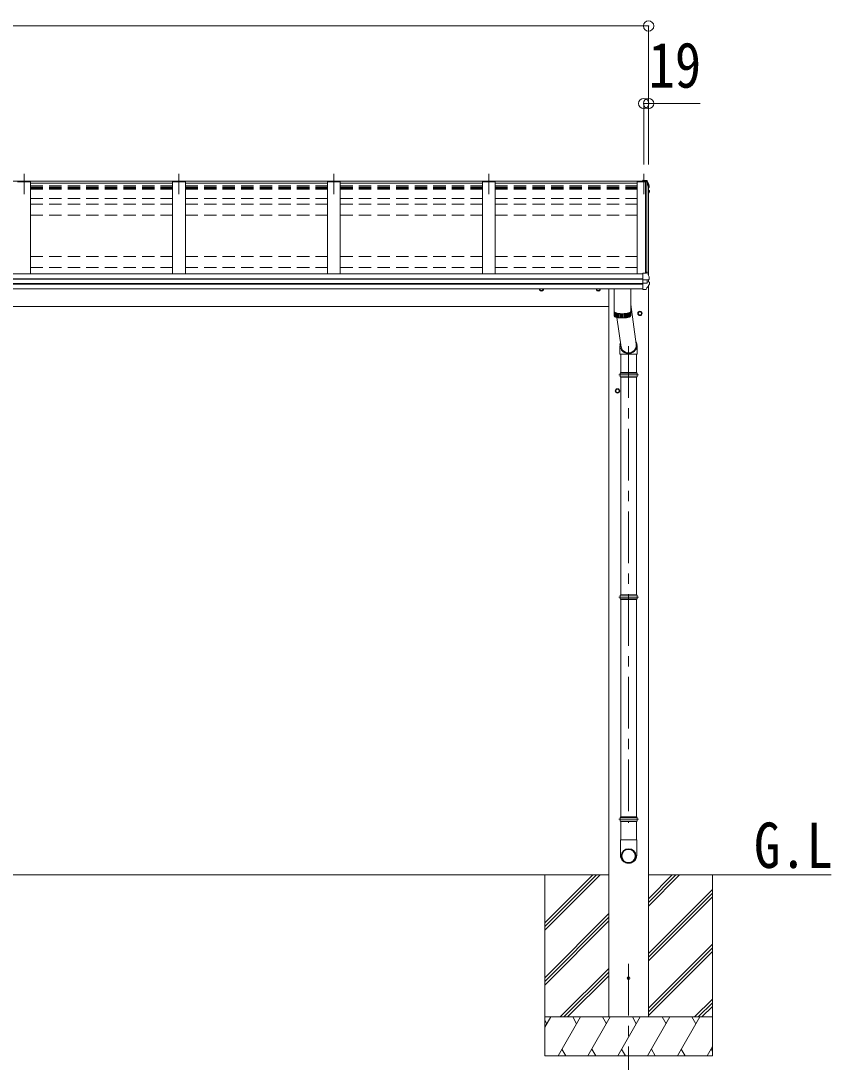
# Model space of a CAD drawing. Units: millimetres at full size, sheet at 1:40; details may follow other scales. Extents: x -11243 to 11243, y -7760 to 7760.
# Drawn here: x -4664 to -1525, y -5160 to -1130 of the extents above; entities that cross this region are included whole.
import ezdxf
from ezdxf.enums import TextEntityAlignment as Align

# ---------------------------------------------------------------- set-up
doc = ezdxf.new("R2010")
doc.units = ezdxf.units.MM
doc.header["$LTSCALE"] = 40
doc.header["$PDMODE"] = 32
doc.header["$PDSIZE"] = 40
doc.linetypes.add('CHAIN1', pattern=[8, 5, -1, 1, -1])
doc.linetypes.add('DASHED1', pattern=[1.8, 1.2, -0.6])
for name, color, linetype, lineweight in [('0-0_0', 7, 'Continuous', 9), ('0-1_本体', 5, 'CHAIN1', 9), ('0-3_ELV2', 4, 'Continuous', 9), ('0-6_OTH_LINE', 6, 'Continuous', 9), ('0-7_SHAPE', 4, 'Continuous', 9), ('0-9_OUTLINE', 7, 'Continuous', 9)]:
    doc.layers.add(name, color=color, linetype=linetype, lineweight=lineweight)
doc.styles.add('ＭＳ ゴシック', font='')
doc.styles.get('ＭＳ ゴシック').set_extended_font_data('MS Gothic')

msp = doc.modelspace()

# ---------------------------------------------------------------- linework, layer by layer
at = {"layer": '0-0_0'}
for p, q in [((-2387.04, -4435.17), (-7516.04, -4435.17)), ((-2635.04, -4435.17), (-2635.04, -5135.17)), ((-2635.04, -4621.15), (-2449.06, -4435.17)), ((-2635.04, -4635.3), (-2434.92, -4435.17)), ((-2635.04, -4649.44), (-2420.78, -4435.17)), ((-2635.04, -4437.31), (-2632.91, -4435.17)), ((-1525.42, -4435.17), (-2233.04, -4435.17)), ((-2233.04, -4555.81), (-2112.41, -4435.17)), ((-2233.04, -4541.66), (-2126.55, -4435.17)), ((-2233.04, -4527.52), (-2140.69, -4435.17)), ((-1985.04, -4435.17), (-1985.04, -5135.17)), ((-2233.04, -4739.65), (-1985.04, -4491.65)), ((-2233.04, -4753.79), (-1985.04, -4505.8)), ((-2233.04, -4767.94), (-1985.04, -4519.94)), ((-2635.04, -4833.28), (-2387.04, -4585.29)), ((-2635.04, -4847.43), (-2387.04, -4599.43)), ((-2635.04, -4861.57), (-2387.04, -4613.57)), ((-2233.04, -4951.78), (-1985.04, -4703.79)), ((-2233.04, -4965.93), (-1985.04, -4717.93)), ((-2233.04, -4980.07), (-1985.04, -4732.07)), ((-2574.8, -4985.17), (-2387.04, -4797.42)), ((-2560.66, -4985.17), (-2387.04, -4811.56)), ((-2546.52, -4985.17), (-2387.04, -4825.7)), ((-2054.3, -4985.17), (-1985.04, -4915.92)), ((-2040.16, -4985.17), (-1985.04, -4930.06)), ((-2026.02, -4985.17), (-1985.04, -4944.2)), ((-1985.04, -4985.17), (-2635.04, -4985.17)), ((-2635.04, -5025.27), (-2611.89, -4985.17)), ((-2626.89, -5011.16), (-2635.04, -4997.04)), ((-2583.03, -5135.17), (-2496.42, -4985.17)), ((-2511.42, -5011.16), (-2526.43, -4985.17)), ((-2467.56, -5135.17), (-2380.95, -4985.17)), ((-2395.95, -5011.16), (-2410.95, -4985.17)), ((-2352.09, -5135.17), (-2265.48, -4985.17)), ((-2280.48, -5011.16), (-2295.48, -4985.17)), ((-2236.62, -5135.17), (-2150.01, -4985.17)), ((-2165.01, -5011.16), (-2180.01, -4985.17)), ((-2121.14, -5135.17), (-2034.54, -4985.17)), ((-2064.54, -4985.17), (-2049.54, -5011.16)), ((-2568.03, -5109.2), (-2553.03, -5135.17)), ((-2452.56, -5109.19), (-2437.56, -5135.17)), ((-2337.09, -5109.19), (-2322.09, -5135.17)), ((-2221.62, -5109.2), (-2206.62, -5135.17)), ((-2106.15, -5109.2), (-2091.15, -5135.17)), ((-2005.67, -5135.17), (-1985.04, -5099.44)), ((-1990.68, -5109.2), (-1985.04, -5118.95)), ((-2635.04, -5135.17), (-1985.04, -5135.17))]:
    msp.add_line(p, q, dxfattribs=at)
at = {"layer": '0-0_0', "linetype": 'DASHED1'}
msp.add_line((-2233.04, -4985.17), (-2387.04, -4985.17), dxfattribs=at)
at = {"layer": '0-1_本体'}
for p, q in [((-4651.54, -1722.19), (-4651.54, -1801.45)), ((-4051.54, -1722.19), (-4051.54, -1801.45)), ((-3451.54, -1721.8), (-3451.54, -1801.05)), ((-2851.54, -1721.8), (-2851.54, -1801.05)), ((-2251.54, -1721.8), (-2251.54, -1801.05)), ((-2310.04, -2389.27), (-2310.04, -4233.89)), ((-2310.04, -4779.23), (-2310.04, -5200.31))]:
    msp.add_line(p, q, dxfattribs=at)
at = {"layer": '0-3_ELV2'}
for p, q in [((-4626.54, -1753.35), (-4676.54, -1753.35)), ((-4626.54, -1753.35), (-4626.54, -2109.61)), ((-4626.54, -1758.75), (-4076.54, -1758.75)), ((-4026.54, -1753.35), (-4076.54, -1753.35)), ((-4076.54, -1753.35), (-4076.54, -2109.61)), ((-4026.54, -1753.35), (-4026.54, -2109.61)), ((-4026.54, -1758.75), (-3476.54, -1758.75)), ((-3426.54, -1753.35), (-3476.54, -1753.35)), ((-3476.54, -1753.35), (-3476.54, -2109.61)), ((-3426.54, -1753.35), (-3426.54, -2109.61)), ((-3426.54, -1758.75), (-2876.54, -1758.75)), ((-2826.54, -1753.35), (-2876.54, -1753.35)), ((-2876.54, -1753.35), (-2876.54, -2109.61)), ((-2826.54, -1753.35), (-2826.54, -2109.61)), ((-2826.54, -1758.75), (-2276.54, -1758.75)), ((-2239.66, -1753.35), (-2276.54, -1753.35)), ((-2276.54, -1753.35), (-2276.54, -2109.61)), ((-2254.54, -1747.21), (-2240.38, -1747.99)), ((-2254.54, -1750.07), (-2254.54, -1747.22)), ((-2251.54, -1750.07), (-2254.54, -1750.07)), ((-2251.54, -1750.07), (-2251.54, -1753.3)), ((-2251.54, -1753.35), (-2251.54, -1750.08)), ((-2251.54, -1752.32), (-2240.71, -1752.92)), ((-2240.71, -1753.3), (-2251.54, -1753.3)), ((-2245.24, -2107.04), (-2245.24, -1753.35)), ((-2240.71, -1752.92), (-2240.34, -1750.44)), ((-2240.71, -1752.92), (-2240.71, -1753.35)), ((-2240.56, -1753.13), (-2240.34, -1751.65)), ((-2239.37, -1753.2), (-2240.56, -1753.13)), ((-2232.54, -1771.91), (-2239.66, -1753.35)), ((-2239.54, -1753.67), (-2239.54, -2101.67)), ((-2232.54, -1771.91), (-2232.54, -2116.19)), ((-2232.54, -1772.94), (-2231.97, -1772.83)), ((-2232.54, -1773.29), (-2231.97, -1773.18)), ((-2230.07, -1769.24), (-2230.07, -1773.26)), ((-2231.12, -1774.54), (-2232.54, -1774.81)), ((-2232.54, -1786.59), (-2231.4, -1786.74)), ((-2232.54, -1790.61), (-2230.72, -1790.96)), ((-2231.69, -1792.3), (-2232.54, -1792.13)), ((-2229.71, -1787.86), (-2229.7, -1787.92)), ((-2229.67, -1788.19), (-2229.67, -1792.24)), ((-7648.54, -2109.61), (-2254.54, -2109.61)), ((-7648.54, -2129.14), (-2254.54, -2129.14)), ((-7648.54, -2130.04), (-2254.54, -2130.04)), ((-2254.54, -2170.06), (-2254.54, -2106.58)), ((-2254.54, -2131.9), (-2239.75, -2131.99)), ((-2238.09, -2131.9), (-2231.72, -2131.11)), ((-2237.54, -2131.83), (-2237.54, -2145.63)), ((-2232.54, -2131.21), (-2232.54, -2140.59)), ((-2230.84, -2130.97), (-2230.77, -2130.95)), ((-2230.84, -2130.97), (-2230.84, -2130.97)), ((-2229.97, -2129.97), (-2229.97, -2123.47)), ((-7648.54, -2147.28), (-2254.54, -2147.28)), ((-7648.54, -2149.25), (-2254.54, -2149.25)), ((-7648.54, -2167.27), (-2254.54, -2167.27)), ((-2387.04, -2167.27), (-2387.04, -4985.17)), ((-2254.54, -2145.76), (-2239.75, -2145.55)), ((-2254.54, -2170.06), (-2242.95, -2169.43)), ((-2242.16, -2168.97), (-2242.18, -2168.99)), ((-2237.54, -2139.62), (-2230.31, -2141.02)), ((-2233.04, -2154.68), (-2233.04, -4985.17)), ((-2229.5, -2148.53), (-2229.5, -2142)), ((-7516.04, -2235.17), (-2387.04, -2235.17))]:
    msp.add_line(p, q, dxfattribs=at)
at = {"layer": '0-3_ELV2', "linetype": 'DASHED1'}
for p, q in [((-4626.54, -1768.87), (-4076.54, -1768.87)), ((-4026.54, -1768.87), (-3476.54, -1768.87)), ((-3426.54, -1768.87), (-2876.54, -1768.87)), ((-2826.54, -1768.87), (-2276.54, -1768.87)), ((-4626.54, -1773.72), (-4076.54, -1773.72)), ((-4626.54, -1775.25), (-4076.54, -1775.25)), ((-4626.54, -1777.22), (-4076.54, -1777.22)), ((-4626.54, -1780.99), (-4076.54, -1780.99)), ((-4026.54, -1773.72), (-3476.54, -1773.72)), ((-4026.54, -1775.25), (-3476.54, -1775.25)), ((-4026.54, -1777.22), (-3476.54, -1777.22)), ((-4026.54, -1780.99), (-3476.54, -1780.99)), ((-3426.54, -1773.72), (-2876.54, -1773.72)), ((-3426.54, -1775.25), (-2876.54, -1775.25)), ((-3426.54, -1777.22), (-2876.54, -1777.22)), ((-3426.54, -1780.99), (-2876.54, -1780.99)), ((-2826.54, -1773.72), (-2276.54, -1773.72)), ((-2826.54, -1775.25), (-2276.54, -1775.25)), ((-2826.54, -1777.22), (-2276.54, -1777.22)), ((-2826.54, -1780.99), (-2276.54, -1780.99)), ((-4626.54, -1818.29), (-4076.54, -1818.29)), ((-4626.54, -1839.45), (-4076.54, -1839.45)), ((-4026.54, -1818.29), (-3476.54, -1818.29)), ((-4026.54, -1839.45), (-3476.54, -1839.45)), ((-3426.54, -1818.29), (-2876.54, -1818.29)), ((-3426.54, -1839.45), (-2876.54, -1839.45)), ((-2826.54, -1818.29), (-2276.54, -1818.29)), ((-2826.54, -1839.45), (-2276.54, -1839.45)), ((-4626.54, -1881.96), (-4076.54, -1881.96)), ((-4026.54, -1881.96), (-3476.54, -1881.96)), ((-3426.54, -1881.96), (-2876.54, -1881.96)), ((-2826.54, -1881.96), (-2276.54, -1881.96)), ((-4626.54, -2042.24), (-4076.54, -2042.24)), ((-4026.54, -2042.24), (-3476.54, -2042.24)), ((-3426.54, -2042.24), (-2876.54, -2042.24)), ((-2826.54, -2042.24), (-2276.54, -2042.24)), ((-4626.54, -2084.75), (-4076.54, -2084.75)), ((-4026.54, -2084.75), (-3476.54, -2084.75)), ((-3426.54, -2084.75), (-2876.54, -2084.75)), ((-2826.54, -2084.75), (-2276.54, -2084.75))]:
    msp.add_line(p, q, dxfattribs=at)
at = {"layer": '0-3_ELV2'}
for points in [[(-7651.54, -1753.35), (-7651.54, -1750.08), (-2251.54, -1750.08)], [(-2254.54, -1749.65), (-2240.34, -1750.44), (-2240.34, -1751.65), (-2239.22, -1751.71)], [(-2240.65, -1753.35), (-2240.56, -1752.79), (-2240.56, -1753.13)], [(-2237.74, -1749.2), (-2233.49, -1759.81), (-2230.14, -1768.75), (-2230.08, -1769.03), (-2230.07, -1769.09)], [(-2237.74, -1752.77), (-2236.74, -1755.26), (-2235.76, -1757.75), (-2234.79, -1760.25), (-2233.83, -1762.76), (-2232.89, -1765.27), (-2231.96, -1767.78), (-2231.04, -1770.3), (-2230.14, -1772.83)], [(-2230.07, -1769.09), (-2230.07, -1769.19), (-2230.07, -1769.25)], [(-2229.84, -1792.88), (-2231.3, -1795.42), (-2232.54, -1797.55)], [(-2229.7, -1787.87), (-2229.67, -1788.05), (-2229.67, -1788.18)], [(-2254.54, -2106.58), (-2240.54, -2107.27), (-2240.54, -2101.62), (-2238.78, -2101.71)], [(-2238.09, -2131.9), (-2238.34, -2131.93), (-2238.49, -2131.94)], [(-2237.9, -2102.33), (-2236.87, -2104.91), (-2235.85, -2107.5), (-2234.84, -2110.09), (-2233.85, -2112.69), (-2232.87, -2115.29), (-2231.91, -2117.9), (-2230.96, -2120.52), (-2230.03, -2123.14)], [(-2233.32, -2131.2), (-2232.08, -2131.15), (-2230.84, -2130.97)], [(-2230.03, -2123.14), (-2229.98, -2123.35), (-2229.97, -2123.47)], [(-2647.53, -2174.97), (-2654.03, -2171.22), (-2654.03, -2167.27)], [(-2647.53, -2174.97), (-2641.03, -2171.22), (-2641.03, -2167.27)], [(-2427.54, -2174.97), (-2434.04, -2171.22), (-2434.04, -2167.27)], [(-2427.54, -2174.97), (-2421.04, -2171.22), (-2421.04, -2167.27)], [(-2266.04, -2269.97), (-2272.54, -2266.22), (-2272.54, -2258.71), (-2266.04, -2254.96)], [(-2266.04, -2269.97), (-2259.54, -2266.22), (-2259.54, -2258.71), (-2266.04, -2254.96)], [(-2353.04, -2569.97), (-2359.54, -2566.22), (-2359.54, -2558.71), (-2353.04, -2554.96)], [(-2353.04, -2569.97), (-2346.54, -2566.22), (-2346.54, -2558.71), (-2353.04, -2554.96)]]:
    msp.add_lwpolyline(points, dxfattribs=at)
for centre, radius in [((-2266.04, -2262.46), 8.5), ((-2266.04, -2262.46), 7.7), ((-2266.04, -2262.46), 6.5), ((-2353.04, -2562.46), 8.5), ((-2353.04, -2562.46), 7.7), ((-2353.04, -2562.46), 6.5), ((-2310.04, -4835.17), 5)]:
    msp.add_circle(centre, radius, dxfattribs=at)
for centre, radius, start, end in [((-2239.96, -1750.57), 2.62, 31.83445, 99.24), ((-2239.38, -1753.5), 0.3, 21.99494, 87.04231), ((-2239.31, -1753.4), 1.7, 22.00225, 87.0423), ((-2701.48, -1939.76), 498.52, 19.56907, 21.95354), ((-2232.03, -1772.53), 0.3, 280.95393, 327.06409), ((-2232.03, -1772.88), 0.299, 280.88931, 19.51522), ((-2231.36, -1773.26), 1.3, 280.88938, 19.44863), ((-2664.3, -1543.98), 499.04, 329.90411, 330.14673), ((-2664.3, -1544.33), 499.04, 329.90411, 330.14673), ((-2231.75, -1792.59), 0.299, 330.19129, 79.12168), ((-2231.42, -1789.07), 2.32, 60.30373, 87.34859), ((-2230.97, -1788.14), 1.3, 10.02543, 80.23195), ((-2230.96, -1792.24), 1.3, 330.27138, 79.1216), ((-2238.83, -2102.71), 1, 22.05378, 87.04045), ((-2230.97, -2129.97), 1, 281.45361, 0), ((-2647.53, -2167.46), 8.5, 178.68472, 1.31528), ((-2647.53, -2167.46), 7.7, 178.54804, 1.45196), ((-2647.53, -2167.46), 6.5, 178.27976, 1.72024), ((-2427.54, -2167.46), 8.5, 178.68482, 1.31518), ((-2427.54, -2167.46), 7.7, 178.54815, 1.45185), ((-2427.54, -2167.46), 6.5, 178.27991, 1.72009), ((-2243.01, -2168.44), 1, 273.10735, 326.38063), ((-2624.44, -1914.83), 459.05, 326.38357, 329.32444), ((-2237.2, -2129.28), 16.37, 265.48312, 268.58725), ((-2230.5, -2142), 0.998, 0.05121, 79.086), ((-2230.5, -2148.53), 1, 329.32149, 0)]:
    msp.add_arc(centre, radius, start, end, dxfattribs=at)
for centre, major_axis, ratio, start_param, end_param in [((-2238.39, -2124.38), (-9.96, -2.12), 0.734427, 1.2806875, 1.4059912), ((-2238.39, -2153.16), (-9.97, 1.96), 0.736539, 4.8664216, 4.9917253), ((-2238.54, -2145.43), (-1, 0.195), 0.067217, 2.8005545, 3.1546872)]:
    msp.add_ellipse(centre, major_axis=major_axis, ratio=ratio, start_param=start_param, end_param=end_param, dxfattribs=at)
at = {"layer": '0-6_OTH_LINE'}
for p, q in [((-7670.54, -1150.08), (-2232.54, -1150.08)), ((-2232.54, -1150.08), (-2232.54, -1685.55)), ((-2251.54, -1450.08), (-2251.54, -1685.55)), ((-2251.54, -1450.08), (-2232.54, -1450.08)), ((-2232.54, -1450.08), (-2232.54, -1685.55)), ((-2232.54, -1450.08), (-2032.32, -1450.08))]:
    msp.add_line(p, q, dxfattribs=at)
for p in [(-2232.54, -1150.08), (-2251.54, -1450.08), (-2232.54, -1450.08)]:
    msp.add_point(p, dxfattribs=at)
at = {"layer": '0-9_OUTLINE'}
for p, q in [((-2366.04, -2167.27), (-2366.04, -2255.37)), ((-2302.04, -2255.37), (-2302.04, -2167.27)), ((-2366.04, -2256.34), (-2366.04, -2271.8)), ((-2302.04, -2228.14), (-2280.39, -2381.37)), ((-2302.04, -2271.8), (-2302.04, -2256.34)), ((-2365.46, -2273.35), (-2365.46, -2257.89)), ((-2364.23, -2259.08), (-2364.23, -2274.54)), ((-2362.41, -2275.62), (-2362.41, -2260.17)), ((-2360.04, -2261.17), (-2360.04, -2276.62)), ((-2357.17, -2277.52), (-2357.17, -2262.06)), ((-2355.74, -2277.88), (-2338.4, -2393.02)), ((-2353.86, -2278.3), (-2353.86, -2262.84)), ((-2350.16, -2263.49), (-2350.16, -2278.95)), ((-2346.14, -2264), (-2346.14, -2279.46)), ((-2341.9, -2264.37), (-2341.9, -2279.82)), ((-2337.5, -2264.57), (-2337.5, -2280.02)), ((-2333.04, -2264.61), (-2333.04, -2280.07)), ((-2328.6, -2264.5), (-2328.6, -2279.95)), ((-2324.27, -2264.22), (-2324.27, -2279.68)), ((-2320.13, -2263.79), (-2320.13, -2279.25)), ((-2316.26, -2263.22), (-2316.26, -2278.68)), ((-2312.74, -2262.52), (-2312.74, -2277.97)), ((-2309.64, -2261.7), (-2309.64, -2277.15)), ((-2307.02, -2260.77), (-2307.02, -2276.23)), ((-2304.92, -2259.77), (-2304.92, -2275.23)), ((-2303.4, -2258.72), (-2303.4, -2274.18)), ((-2343.43, -2388.76), (-2343.43, -2420.35)), ((-2277.43, -2389.17), (-2277.43, -2420.35)), ((-2277.43, -2420.35), (-2343.43, -2420.35)), ((-2340.04, -2420.35), (-2340.04, -2491.22)), ((-2280.04, -2420.35), (-2280.04, -2491.22)), ((-2342.64, -2493.22), (-2277.44, -2493.22)), ((-2342.04, -2491.22), (-2278.04, -2491.22)), ((-2342.04, -2491.22), (-2342.04, -2493.22)), ((-2278.04, -2491.22), (-2278.04, -2493.22)), ((-2348.04, -2500.22), (-2272.04, -2500.22)), ((-2342.64, -2507.22), (-2277.44, -2507.22)), ((-2342.04, -2507.22), (-2342.04, -2509.22)), ((-2342.04, -2509.22), (-2278.04, -2509.22)), ((-2340.04, -2509.22), (-2340.04, -3351.19)), ((-2280.04, -2509.22), (-2280.04, -3351.19)), ((-2278.04, -2507.22), (-2278.04, -2509.22)), ((-2348.04, -3360.19), (-2272.04, -3360.19)), ((-2342.64, -3353.19), (-2277.44, -3353.19)), ((-2342.64, -3367.19), (-2277.44, -3367.19)), ((-2342.04, -3351.19), (-2278.04, -3351.19)), ((-2342.04, -3351.19), (-2342.04, -3353.19)), ((-2342.04, -3367.19), (-2342.04, -3369.19)), ((-2342.04, -3369.19), (-2278.04, -3369.19)), ((-2340.04, -3369.19), (-2340.04, -4211.16)), ((-2280.04, -3369.19), (-2280.04, -4211.16)), ((-2278.04, -3351.19), (-2278.04, -3353.19)), ((-2278.04, -3367.19), (-2278.04, -3369.19)), ((-2348.04, -4220.16), (-2272.04, -4220.16)), ((-2342.64, -4213.16), (-2277.44, -4213.16)), ((-2342.64, -4227.16), (-2277.44, -4227.16)), ((-2342.04, -4211.16), (-2278.04, -4211.16)), ((-2342.04, -4211.16), (-2342.04, -4213.16)), ((-2342.04, -4227.16), (-2342.04, -4229.16)), ((-2342.04, -4229.16), (-2278.04, -4229.16)), ((-2340.04, -4229.16), (-2340.04, -4300.16)), ((-2280.04, -4229.16), (-2280.04, -4300.16)), ((-2278.04, -4211.16), (-2278.04, -4213.16)), ((-2278.04, -4227.16), (-2278.04, -4229.16)), ((-2278.19, -4300.16), (-2341.89, -4300.16)), ((-2341.89, -4300.16), (-2341.89, -4359.43)), ((-2278.19, -4300.16), (-2278.19, -4359.43))]:
    msp.add_line(p, q, dxfattribs=at)
for points in [[(-2366.04, -2255.37), (-2366.04, -2255.51), (-2365.93, -2256.07), (-2365.67, -2256.63), (-2365.27, -2257.18), (-2364.73, -2257.72), (-2364.05, -2258.25), (-2363.23, -2258.77), (-2362.28, -2259.27), (-2361.2, -2259.76), (-2359.99, -2260.22), (-2358.67, -2260.66), (-2357.24, -2261.08), (-2355.69, -2261.47), (-2354.05, -2261.84), (-2352.32, -2262.17), (-2350.51, -2262.48), (-2348.62, -2262.75), (-2346.66, -2262.99), (-2344.65, -2263.19), (-2342.58, -2263.36), (-2340.48, -2263.49), (-2338.35, -2263.58), (-2336.2, -2263.64), (-2334.04, -2263.66)], [(-2365.99, -2255.86), (-2366, -2255.92), (-2366.04, -2256.48), (-2365.93, -2257.04), (-2365.67, -2257.6), (-2365.27, -2258.14), (-2364.73, -2258.69), (-2364.05, -2259.22), (-2363.23, -2259.74), (-2362.28, -2260.24), (-2361.2, -2260.72), (-2359.99, -2261.19), (-2358.67, -2261.63), (-2357.24, -2262.05), (-2355.69, -2262.44), (-2354.05, -2262.8), (-2352.32, -2263.14), (-2350.51, -2263.44), (-2348.62, -2263.71), (-2346.66, -2263.95), (-2344.65, -2264.16), (-2342.58, -2264.32), (-2340.48, -2264.45), (-2338.35, -2264.55), (-2336.2, -2264.6), (-2334.04, -2264.62)], [(-2334.04, -2263.66), (-2331.88, -2263.64), (-2329.73, -2263.58), (-2327.6, -2263.49), (-2325.5, -2263.36), (-2323.44, -2263.19), (-2321.42, -2262.99), (-2319.47, -2262.75), (-2317.58, -2262.48), (-2315.76, -2262.17), (-2314.03, -2261.84), (-2312.39, -2261.47), (-2310.85, -2261.08), (-2309.41, -2260.66), (-2308.09, -2260.22), (-2306.89, -2259.76), (-2305.8, -2259.27), (-2304.85, -2258.77), (-2304.03, -2258.25), (-2303.35, -2257.72), (-2302.81, -2257.18), (-2302.41, -2256.63), (-2302.16, -2256.07), (-2302.05, -2255.51), (-2302.04, -2255.37)], [(-2334.04, -2264.62), (-2331.88, -2264.6), (-2329.73, -2264.55), (-2327.6, -2264.45), (-2325.5, -2264.32), (-2323.44, -2264.16), (-2321.42, -2263.95), (-2319.47, -2263.71), (-2317.58, -2263.44), (-2315.76, -2263.14), (-2314.03, -2262.8), (-2312.39, -2262.44), (-2310.85, -2262.05), (-2309.41, -2261.63), (-2308.09, -2261.19), (-2306.89, -2260.72), (-2305.8, -2260.24), (-2304.85, -2259.74), (-2304.03, -2259.22), (-2303.35, -2258.69), (-2302.81, -2258.14), (-2302.41, -2257.6), (-2302.16, -2257.04), (-2302.05, -2256.48), (-2302.08, -2255.92), (-2302.1, -2255.86)], [(-2366.04, -2271.8), (-2366.04, -2271.94), (-2365.93, -2272.49), (-2365.67, -2273.05), (-2365.27, -2273.6), (-2364.73, -2274.14), (-2364.05, -2274.67), (-2363.23, -2275.19), (-2362.28, -2275.69), (-2361.2, -2276.18), (-2359.99, -2276.64), (-2358.67, -2277.08), (-2357.24, -2277.5), (-2355.69, -2277.89), (-2354.05, -2278.26), (-2352.32, -2278.59), (-2350.51, -2278.9), (-2348.62, -2279.17), (-2346.66, -2279.41), (-2344.65, -2279.61), (-2342.58, -2279.78), (-2340.48, -2279.91), (-2338.35, -2280), (-2336.2, -2280.06), (-2334.04, -2280.08)], [(-2364.34, -2258.04), (-2363.89, -2258.51), (-2363.25, -2259.03), (-2362.48, -2259.54), (-2361.57, -2260.03), (-2360.53, -2260.51), (-2359.37, -2260.97), (-2358.09, -2261.4), (-2356.7, -2261.82), (-2355.2, -2262.2), (-2353.61, -2262.56), (-2351.92, -2262.9), (-2350.15, -2263.2), (-2348.3, -2263.46), (-2346.39, -2263.7), (-2344.42, -2263.9), (-2342.41, -2264.07), (-2340.35, -2264.2), (-2338.26, -2264.29), (-2336.16, -2264.35), (-2334.04, -2264.36)], [(-2334.04, -2264.36), (-2331.93, -2264.35), (-2329.82, -2264.29), (-2327.73, -2264.2), (-2325.68, -2264.07), (-2323.66, -2263.9), (-2321.69, -2263.7), (-2319.78, -2263.46), (-2317.93, -2263.2), (-2316.16, -2262.9), (-2314.48, -2262.56), (-2312.88, -2262.2), (-2311.39, -2261.82), (-2309.99, -2261.4), (-2308.72, -2260.97), (-2307.55, -2260.51), (-2306.52, -2260.03), (-2305.61, -2259.54), (-2304.83, -2259.03), (-2304.19, -2258.51), (-2303.75, -2258.04)], [(-2334.04, -2280.08), (-2331.88, -2280.06), (-2329.73, -2280), (-2327.6, -2279.91), (-2325.5, -2279.78), (-2323.44, -2279.61), (-2321.42, -2279.41), (-2319.47, -2279.17), (-2317.58, -2278.9), (-2315.76, -2278.59), (-2314.03, -2278.26), (-2312.39, -2277.89), (-2310.85, -2277.5), (-2309.41, -2277.08), (-2308.09, -2276.64), (-2306.89, -2276.18), (-2305.8, -2275.69), (-2304.85, -2275.19), (-2304.03, -2274.67), (-2303.35, -2274.14), (-2302.81, -2273.6), (-2302.41, -2273.05), (-2302.16, -2272.49), (-2302.05, -2271.94), (-2302.04, -2271.8)]]:
    msp.add_lwpolyline(points, dxfattribs=at)
for centre, radius, start, end in [((-2315.79, -2500.22), 27.75, 165.38919, 194.61079), ((-2304.29, -2500.22), 27.75, 0, 14.61083), ((-2304.29, -2500.22), 27.75, 345.38917, 0), ((-2315.79, -3360.19), 27.75, 165.38919, 194.61079), ((-2304.29, -3360.19), 27.75, 0, 14.61083), ((-2304.29, -3360.19), 27.75, 345.38917, 0), ((-2315.79, -4220.16), 27.75, 165.38919, 194.61079), ((-2304.29, -4220.16), 27.75, 0, 14.61083), ((-2304.29, -4220.16), 27.75, 345.38917, 0), ((-2310.89, -4359.43), 31, 180, 270), ((-2309.19, -4359.43), 31, 270, 0)]:
    msp.add_arc(centre, radius, start, end, dxfattribs=at)
for centre, major_axis, ratio, start_param, end_param in [((-2310.43, -2385.67), (-33, -3.09), 0.972144, 5.8034438, 9.8593375), ((-2310.37, -2385.66), (-2.75, 29.4), 0.995638, 1.5707963, 4.7150999)]:
    msp.add_ellipse(centre, major_axis=major_axis, ratio=ratio, start_param=start_param, end_param=end_param, dxfattribs=at)
for major_axis in [(-28.29, 0), (-25.83, 0)]:
    msp.add_ellipse((-2310.04, -4362.25), major_axis=major_axis, ratio=0.996195, dxfattribs=at)

# ---------------------------------------------------------------- texts
at = {"layer": '0-6_OTH_LINE', "color": 7, "style": 'ＭＳ ゴシック', "width": 0.85}
msp.add_text('19', height=176, dxfattribs=at).set_placement((-2232.64, -1441.66), align=Align.BOTTOM_LEFT)
at = {"layer": '0-7_SHAPE', "color": 7, "style": 'ＭＳ ゴシック', "width": 0.85}
msp.add_text('G.L', height=176, dxfattribs=at).set_placement((-1824.44, -4461.46), align=Align.BOTTOM_LEFT)

doc.saveas('drawing.dxf')
